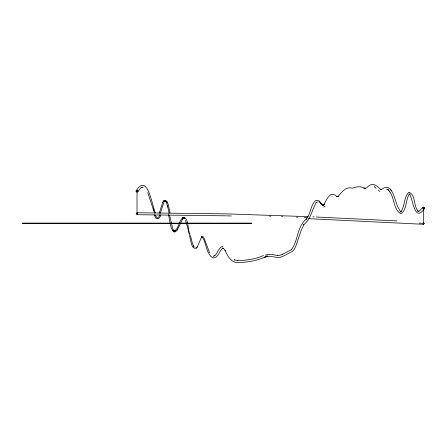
<?xml version="1.0" encoding="UTF-8"?>
<svg xmlns="http://www.w3.org/2000/svg" width="447" height="447" viewBox="0 0 447 447"><rect width="100%" height="100%" fill="white"/><g stroke="black" fill="none" stroke-linecap="round" stroke-linejoin="round"><path stroke-width="0.67" d="M184.242 217.644L184.253 217.298L185.019 217.857L183.443 217.784L182.739 218.734L177.118 230.255M136.81 213.733C137.24 210.738 137.24 216.728 136.81 213.733L136.044 213.733M423.885 223.316L423.689 222.343L423.627 224.305L423.885 223.316L424.65 223.355M136.771 191.64L137.017 190.321M160.311 213.269L163.669 202.999M159.272 213.202L162.725 202.418L163.999 200.642L162.848 202.206M164.205 200.91L164.535 200.306L164.647 200.893M160.171 216.516L160.769 214.951M409.044 194.719C405.418 200.412 406.96 209.911 400.909 213.789C393.427 209.844 394.561 197.987 389.661 191.634L389.84 191.897L388.717 190.232M159.858 214.767L158.814 216.812M177.839 228.937C177.208 230.328 176.057 231.837 174.419 231.965L173.414 231.557L174.039 231.837L175.336 231.429L174.883 230.909M324.231 204.245L324.444 204L323.432 205.19C326.55 200.787 329.718 189.651 336.714 196.518L336.412 196.373L337.893 196.624L337.586 196.63L338.373 196.294L338.122 196.423C341.944 192.048 345.665 186.349 352.465 188.142C356.153 186.734 360.299 185.874 363.914 188.075L365.501 188.288L363.662 188.042M137.682 190.176L137.017 191.204L137.017 213.733M137.888 191.674L140.721 187.891L141.794 187.198L141.453 187.371L143.146 187.148L142.789 187.17M165.105 201.312L165.619 200.753M136.145 190.735C148.052 172 152.237 207.464 155.522 212.934M159.054 218.22L160.026 216.767M163.893 202.379L164.49 201.552M182.789 218.974C183.84 217.488 183.136 219.404 182.404 218.795L183.08 218.203L182.678 217.655L183.41 217.175L184.108 217.728L184.13 218.41L184.544 218.343M325.086 206.212L323.634 207.179M422.951 207.285L420.236 210.274L418.671 211.42L418.956 211.297L418.219 211.358L418.845 211.52L417.85 211.018L418.135 211.163L417.453 210.297C413.581 205.229 415.604 194.668 408.904 192.227C403.73 197.121 405.06 206.045 400.881 211.783L401.138 211.543L400.372 211.934L401.048 211.85L400.283 211.526L400.596 211.699L398.378 207.821C394.93 202.91 392.818 180.158 381.392 189.645L381.71 189.534L380.146 189.494L380.788 189.701C375.681 184.36 372.262 181.94 366.411 187.98L365.233 188.254M424.404 208.62C414.671 222.802 413.145 200.306 409.849 194.657L410.005 194.909L409.301 194.048L409.608 194.216L408.932 194.082L409.586 194.015M175.744 231.546L175.442 230.306M201.418 237.15L201.647 236.904L197.356 246.755L195.825 248.191L194.417 248.208L193.11 247.442L192.003 245.543L191.221 242.889L187.578 227.21L185.46 220.405M158.517 217.359L157.618 217.912L156.718 217.471L155.372 215.208M323.662 204.922L322.74 205.195L323.08 205.335C320.628 204.089 319.259 199.116 315.789 200.39C310.274 205.061 311.017 213.984 306.145 219.309L306.379 219.041C296.78 226.663 298.423 240.838 291.17 249.923L291.399 249.672L282.169 254.505L282.448 254.393L279.788 255.36L277.548 255.5L277.827 255.528L271.502 254.444L267.127 254.416M263.439 255.483C255.98 259.087 246.291 260.377 237.497 260.69L237.843 260.713L234.094 259.763L234.429 259.936M331.864 196.244L332.171 196.121M164.787 201.139L165.681 201.2L166.575 202.793L167.77 207.017M158.758 218.399L157.439 218.756L156.143 218.22M213.705 256.114L213.37 256.226L214.973 255.572L214.7 255.824C217.896 253.17 218.505 247.23 222.874 246.23M194.115 246.152L193.78 246.23L193.707 245.453M265.328 254.969L266.507 254.773M317.012 202.055L317.364 202.05L316.124 202.525L316.353 202.262C312.034 209.704 310.916 219.17 303.686 224.729L303.915 224.478L300.904 231.099L295.668 246.565L293.958 249.717L292.584 251.248L283.214 256.181L280.107 257.321L277.386 257.427L269.245 256.226L264.177 257.304L265.758 256.723C257.053 260.819 247.258 262.328 237.709 262.668C230.943 262.585 227.557 255.829 225.115 250.516L225.322 250.789L223.461 248.303M136.989 212.75L226.545 213.873L308.028 216.655M136.989 214.711L225.813 215.834M226.5 215.851L231.317 215.979M269.597 216.147L270.793 216.192M201.865 236.619L201.524 236.608L202.262 236.809L201.938 236.647L202.664 237.497L202.474 237.234C206.564 243.621 206.028 253.371 212.683 257.88C218.225 258.718 219.142 250.923 222.584 248.214L222.304 248.465L223.114 248.057L222.427 248.141L223.679 248.593M296.473 217.158L297.668 217.208M312.861 216.856L314.247 216.912M304.234 217.477L307.223 217.605M308.637 218.661L423.627 224.305M316.314 217.002L396.93 220.924M419.202 223.07L423.678 223.304L423.678 207.95M386.661 189.165L388.231 189.707L387.918 189.539L388.907 190.511M417.85 211.018L418.537 211.364M374.709 186.852L374.418 186.695L375.877 188.131M379.872 191.405L378.251 190.338M319.175 201.256L322.55 205.123L318.94 200.988M155.88 217.996L154.126 214.867M391.293 190.556L390.304 189.098M194.048 247.09L192.556 243.788L190.439 235.508M172.849 229.032L173.743 230.585L174.637 231.032C178.956 228.065 178.733 221.198 182.7 217.706C189.349 216.443 187.366 231.563 190.115 234.167M174.107 230.535A0.944 0.419 -44.9 0 1 173.833 230.814L173.531 231.026A1.011 0.447 -44.9 0 1 172.911 231.021C169.821 226.098 169.905 219.969 168.379 214.476M203.307 236.72L203.905 237.815M209.576 252.762L204.201 238.363M167.161 201.726L168.223 204.536L170.039 212.75M147.801 192.596L153.578 210.269M153.131 208.95L154.707 213.174M172.671 228.383L169.542 215.113M163.764 201.2L163.837 201.519M167.474 205.665L169.128 213.247M281.565 216.231A434.847 37.542 2.1 0 1 282.772 216.275M165.507 201.48A0.883 0.71 50.9 0 0 165.234 200.837L165.725 200.524L166.318 200.848L167.044 202.251L166.474 202.714A1 0.609 -29.4 0 1 166.105 202.832M172.944 230.814A0.944 0.419 -44.9 0 1 173.039 230.551M422.845 207.95A0.989 0.363 -14.8 0 1 424.164 207.514M197.356 246.755L196.116 248.102L197.356 246.755M267.379 255.952L265.596 256.366L267.379 255.952M251.678 223.109L22.35 223.109L22.35 223.506L251.678 223.506L251.678 223.109M136.106 191.389A0.989 0.855 29.1 0 0 137.743 191.864A0.989 0.855 29.1 0 0 137.195 190.361A0.989 0.855 29.1 0 0 136.106 191.389M422.828 207.872A0.989 0.749 48.1 0 0 424.242 208.76A0.989 0.749 48.1 0 0 423.963 207.224A0.989 0.749 48.1 0 0 422.828 207.872"/></g></svg>
